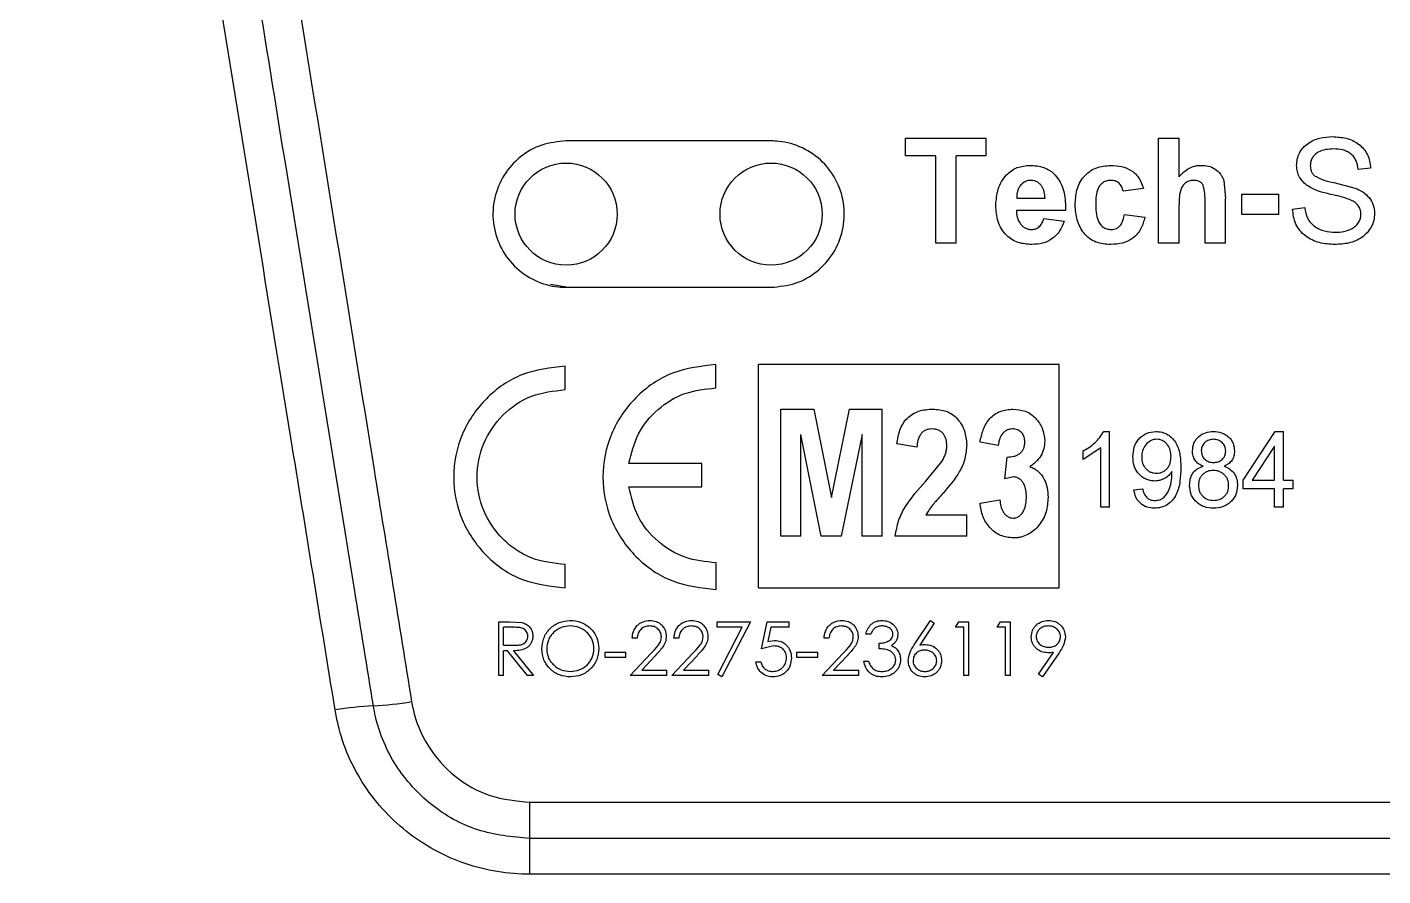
# Model space of a CAD drawing. Extents: x 75 to 2075, y 25 to 1460.
# Drawn here: x 615 to 672.9, y 653.3 to 689.6 of the extents above; entities that cross this region are included whole.
import ezdxf

# ---------------------------------------------------------------- set-up
doc = ezdxf.new("R2010")
doc.units = 0
doc.header["$LTSCALE"] = 5
doc.linetypes.add('SLD-KATı', pattern=[0])
doc.layers.get('0').update_dxf_attribs({"linetype": 'CONTINUOUS'})

msp = doc.modelspace()

# ---------------------------------------------------------------- linework, layer by layer
at = {"color": 7, "linetype": 'SLD-KATı'}
for p, q in [((646.752, 684.729), (638.002, 684.729)), ((652.494, 684.853), (655.938, 684.853)), ((652.494, 684.095), (652.494, 684.853)), ((655.938, 684.095), (655.938, 684.853)), ((663.293, 684.853), (664.168, 684.853)), ((663.293, 680.365), (663.293, 684.853)), ((664.168, 683.199), (664.168, 684.853)), ((653.778, 684.095), (652.494, 684.095)), ((653.778, 680.365), (653.778, 684.095)), ((655.938, 684.095), (654.654, 684.095)), ((654.654, 680.365), (654.654, 684.095)), ((672.34, 683.571), (671.815, 683.512)), ((666.075, 683.041), (666.153, 682.271)), ((662.651, 682.696), (661.775, 682.58)), ((666.853, 682.463), (668.429, 682.463)), ((666.853, 681.589), (666.853, 682.463)), ((668.429, 681.589), (668.429, 682.463)), ((670.781, 682.948), (671.682, 682.715)), ((657.237, 682.288), (658.448, 682.288)), ((659.327, 681.86), (659.323, 681.764)), ((664.168, 680.365), (664.168, 682.002)), ((665.277, 680.365), (665.277, 682.092)), ((666.153, 680.365), (666.153, 682.271)), ((669.013, 681.822), (669.538, 681.88)), ((659.323, 681.764), (657.222, 681.764)), ((658.389, 681.414), (659.265, 681.298)), ((661.833, 681.589), (662.709, 681.472)), ((668.429, 681.589), (666.853, 681.589)), ((654.654, 680.365), (653.778, 680.365)), ((664.168, 680.365), (663.293, 680.365)), ((666.153, 680.365), (665.277, 680.365)), ((638.002, 678.479), (637.328, 678.594)), ((638.002, 678.479), (646.752, 678.479)), ((637.955, 674.11), (637.955, 675.106)), ((644.392, 674.182), (644.392, 675.178)), ((659.055, 675.178), (646.208, 675.178)), ((646.208, 665.65), (646.208, 675.178)), ((659.055, 665.65), (659.055, 675.178)), ((647.164, 673.28), (648.572, 673.28)), ((647.164, 667.848), (647.164, 673.28)), ((648.572, 673.28), (649.326, 669.503)), ((649.326, 669.503), (650.094, 673.28)), ((650.094, 673.28), (651.488, 673.28)), ((651.488, 667.848), (651.488, 673.28)), ((648.885, 667.848), (648.015, 672.194)), ((648.015, 667.848), (648.015, 672.194)), ((650.637, 672.194), (649.75, 667.848)), ((650.637, 667.848), (650.637, 672.194)), ((660.955, 672.325), (661.198, 672.325)), ((661.198, 669.088), (661.198, 672.325)), ((666.91, 670.249), (668.276, 672.325)), ((668.276, 672.325), (668.62, 672.325)), ((668.62, 670.249), (668.62, 672.325)), ((652.976, 671.657), (652.126, 671.798)), ((656.449, 671.727), (655.67, 671.868)), ((660.823, 671.619), (660.072, 671.121)), ((660.072, 671.121), (660.072, 671.495)), ((660.823, 669.088), (660.823, 671.619)), ((668.244, 671.694), (667.294, 670.249)), ((668.244, 670.249), (668.244, 671.694)), ((643.792, 670.951), (640.678, 670.951)), ((643.792, 669.956), (643.792, 670.951)), ((653.342, 670.186), (654.054, 671.052)), ((656.733, 670.308), (656.826, 671.233)), ((657.096, 670.387), (656.733, 670.308)), ((663.865, 670.535), (663.865, 670.614)), ((666.91, 669.876), (666.91, 670.249)), ((667.294, 670.249), (668.244, 670.249)), ((668.62, 670.249), (669.037, 670.249)), ((669.037, 669.876), (669.037, 670.249)), ((640.676, 669.956), (643.792, 669.956)), ((662.241, 669.835), (662.616, 669.876)), ((668.244, 669.876), (666.91, 669.876)), ((668.244, 669.088), (668.244, 669.876)), ((669.037, 669.876), (668.62, 669.876)), ((668.62, 669.088), (668.62, 669.876)), ((655.67, 669.258), (656.52, 669.399)), ((661.198, 669.088), (660.823, 669.088)), ((668.62, 669.088), (668.244, 669.088)), ((653.363, 668.765), (655.102, 668.765)), ((655.102, 667.848), (655.102, 668.765)), ((648.015, 667.848), (647.164, 667.848)), ((649.75, 667.848), (648.885, 667.848)), ((651.488, 667.848), (650.637, 667.848)), ((655.102, 667.848), (652.055, 667.848)), ((637.955, 665.65), (637.955, 666.644)), ((644.404, 665.578), (644.402, 666.716)), ((646.208, 665.65), (659.055, 665.65)), ((635.124, 664.199), (635.587, 664.199)), ((635.124, 661.902), (635.124, 664.199)), ((635.331, 663.197), (635.331, 663.963)), ((635.765, 663.963), (635.331, 663.963)), ((635.587, 664.199), (636.111, 664.168)), ((644.443, 664.199), (645.868, 664.199)), ((644.443, 663.963), (644.443, 664.199)), ((645.516, 663.963), (644.443, 663.963)), ((644.472, 661.941), (645.516, 663.963)), ((645.868, 664.199), (644.651, 661.843)), ((646.343, 663.05), (646.58, 664.199)), ((646.58, 664.199), (647.53, 664.199)), ((646.743, 663.963), (646.618, 663.359)), ((647.53, 663.963), (646.743, 663.963)), ((647.53, 663.963), (647.53, 664.199)), ((652.864, 663.209), (653.555, 664.258)), ((653.715, 664.133), (653.104, 663.205)), ((653.555, 664.258), (653.715, 664.133)), ((654.624, 663.963), (654.76, 664.199)), ((654.98, 663.963), (654.624, 663.963)), ((654.76, 664.199), (655.188, 664.199)), ((654.98, 661.902), (654.98, 663.963)), ((655.188, 661.902), (655.188, 664.199)), ((656.405, 663.963), (656.541, 664.199)), ((656.761, 663.963), (656.405, 663.963)), ((656.541, 664.199), (656.969, 664.199)), ((656.761, 661.902), (656.761, 663.963)), ((656.969, 661.902), (656.969, 664.199)), ((641.03, 663.492), (640.822, 663.492)), ((642.811, 663.492), (642.603, 663.492)), ((646.618, 663.359), (646.891, 663.404)), ((649.222, 663.492), (649.014, 663.492)), ((651.003, 663.669), (650.795, 663.669)), ((635.331, 663.197), (635.755, 663.194)), ((635.331, 661.902), (635.331, 662.962)), ((635.5, 662.962), (635.331, 662.962)), ((636.351, 661.902), (635.5, 662.962)), ((635.757, 662.962), (636.608, 661.902)), ((639.665, 662.903), (640.555, 662.903)), ((639.665, 662.667), (639.665, 662.903)), ((640.555, 662.667), (640.555, 662.903)), ((640.733, 661.902), (641.631, 662.852)), ((641.808, 662.75), (641.229, 662.137)), ((642.514, 661.902), (643.412, 662.852)), ((643.589, 662.75), (643.01, 662.137)), ((646.853, 663.168), (646.343, 663.05)), ((647.857, 662.903), (648.747, 662.903)), ((647.857, 662.667), (647.857, 662.903)), ((648.747, 662.667), (648.747, 662.903)), ((648.925, 661.902), (649.823, 662.852)), ((650, 662.75), (649.421, 662.137)), ((651.359, 663.05), (651.359, 663.286)), ((658.168, 661.957), (658.812, 662.891)), ((659.047, 662.877), (658.334, 661.843)), ((640.555, 662.667), (639.665, 662.667)), ((641.229, 662.137), (642.306, 662.137)), ((642.306, 661.902), (642.306, 662.137)), ((643.01, 662.137), (644.087, 662.137)), ((644.087, 661.902), (644.087, 662.137)), ((646.105, 662.491), (646.313, 662.491)), ((648.747, 662.667), (647.857, 662.667)), ((649.421, 662.137), (650.498, 662.137)), ((650.498, 661.902), (650.498, 662.137)), ((650.706, 662.52), (650.914, 662.52)), ((635.331, 661.902), (635.124, 661.902)), ((636.608, 661.902), (636.351, 661.902)), ((642.306, 661.902), (640.733, 661.902)), ((644.087, 661.902), (642.514, 661.902)), ((644.651, 661.843), (644.472, 661.941)), ((650.498, 661.902), (648.925, 661.902)), ((655.188, 661.902), (654.98, 661.902)), ((656.969, 661.902), (656.761, 661.902)), ((658.334, 661.843), (658.168, 661.957)), ((636.447, 656.496), (698.307, 656.496)), ((636.447, 654.942), (636.447, 656.496)), ((636.447, 653.417), (636.447, 654.942)), ((698.307, 654.942), (636.447, 654.942)), ((698.307, 653.417), (636.447, 653.417))]:
    msp.add_line(p, q, dxfattribs=at)
for centre in [(638.002, 681.604), (646.752, 681.604)]:
    msp.add_circle(centre, 2.181, dxfattribs=at)
for centre, radius, start, end in [((630.514, 646.006), 14.623, 92.90762, 99.34499), ((628.968, 675.417), 14.829, 273.10918, 279.4587)]:
    msp.add_arc(centre, radius, start, end, dxfattribs=at)
for points, knots in [([(664.252, 647.854), (664.223, 646.315), (664.169, 643.433), (663.722, 639.414), (662.996, 635.504), (661.93, 631.811), (660.512, 628.469), (659.044, 625.905), (657.625, 623.968), (656.328, 622.53), (654.869, 621.172), (652.982, 619.768), (650.457, 618.438), (647.722, 617.551), (644.745, 617.056), (641.4, 616.982), (637.508, 617.496), (633.499, 618.616), (629.596, 620.209), (625.764, 622.222), (622.022, 624.628), (618.639, 627.187), (615.867, 629.553), (613.511, 631.748), (611.246, 634.022), (608.802, 636.673), (605.946, 640.037), (602.674, 644.28), (599.01, 649.594), (595.274, 655.706), (591.674, 662.375), (587.664, 670.781), (583.613, 680.768), (579.833, 692.105), (576.62, 703.803), (573.966, 715.844), (571.831, 728.411), (570.275, 740.825), (569.226, 753.122), (568.571, 765.352), (568.241, 777.595), (568.177, 791.211), (568.48, 806.204), (568.887, 817.768), (569.265, 823.925), (569.308, 824.633)], [0, 0, 0, 0, 0.015359, 0.028768, 0.040538, 0.055652, 0.068296, 0.078945, 0.087912, 0.095376, 0.101431, 0.111646, 0.124451, 0.137948, 0.149008, 0.163529, 0.180692, 0.198073, 0.213929, 0.230104, 0.247438, 0.263414, 0.276289, 0.286456, 0.297453, 0.309874, 0.323826, 0.342771, 0.364374, 0.388911, 0.414532, 0.440016, 0.481808, 0.522147, 0.560258, 0.605028, 0.648882, 0.693079, 0.737258, 0.781095, 0.825767, 0.871167, 0.931031, 0.99206, 1, 1, 1, 1]), ([(563.037, 823.851), (562.846, 820.26), (562.341, 810.756), (561.963, 795.383), (561.939, 778.806), (562.374, 763.543), (563.191, 749.701), (564.47, 736.397), (566.234, 723.709), (568.247, 712.749), (570.337, 703.437), (572.355, 695.657), (574.551, 688.237), (576.913, 681.173), (579.498, 674.273), (582.485, 667.146), (585.937, 659.855), (589.935, 652.43), (594.211, 645.476), (598.601, 639.244), (602.414, 634.484), (605.786, 630.685), (609.027, 627.352), (612.494, 624.165), (616.105, 621.228), (619.753, 618.617), (623.659, 616.23), (627.501, 614.302), (630.934, 612.931), (633.796, 612.035), (636.464, 611.398), (639.333, 610.933), (642.62, 610.721), (645.971, 610.902), (649.054, 611.458), (651.96, 612.338), (654.984, 613.681), (658.01, 615.618), (660.597, 617.903), (662.47, 620.024), (664.021, 622.132), (665.583, 624.687), (667.11, 627.92), (668.465, 631.788), (669.548, 636.238), (670.35, 641.69), (670.448, 645.683), (670.502, 647.854)], [0, 0, 0, 0, 0.037955, 0.100459, 0.16138, 0.21076, 0.258122, 0.303101, 0.345508, 0.385404, 0.412389, 0.438188, 0.462868, 0.486494, 0.509129, 0.532746, 0.559573, 0.585267, 0.612391, 0.636953, 0.658055, 0.671185, 0.686397, 0.703704, 0.717982, 0.733293, 0.74953, 0.765516, 0.778724, 0.789252, 0.798124, 0.808743, 0.821341, 0.834772, 0.84627, 0.856386, 0.868528, 0.882827, 0.895364, 0.905185, 0.912323, 0.922395, 0.935611, 0.947823, 0.962317, 0.979518, 1, 1, 1, 1]), ([(629.772, 660.609), (629.508, 662.242), (628.184, 670.406), (626.21, 682.585), (623.854, 697.113), (621.917, 709.06), (619.979, 721.019), (618.689, 728.972), (618.045, 732.949)], [0, 0, 0, 0, 0.068048, 0.340393, 0.504714, 0.669037, 0.834518, 1, 1, 1, 1]), ([(619.677, 733.289), (620.287, 729.519), (621.508, 721.974), (623.807, 707.761), (626.577, 690.635), (629.267, 674.009), (630.872, 664.085), (631.405, 660.789)], [0, 0, 0, 0, 0.156571, 0.313392, 0.587524, 0.862996, 1, 1, 1, 1]), ([(628.14, 660.434), (627.511, 664.306), (625.828, 674.659), (623.869, 686.715), (621.564, 700.903), (619.337, 714.61), (617.387, 726.612), (616.412, 732.613)], [0, 0, 0, 0, 0.1616473, 0.4322715, 0.4998901, 0.7499446, 1, 1, 1, 1]), ([(638.002, 684.729), (637.651, 684.695), (636.949, 684.626), (636.014, 684.088), (635.303, 683.296), (634.896, 682.306), (634.838, 681.239), (635.138, 680.211), (635.762, 679.34), (636.638, 678.728), (637.434, 678.498), (637.893, 678.483), (638.002, 678.479)], [0, 0, 0, 0, 0.10719, 0.214381, 0.321617, 0.428962, 0.536451, 0.644066, 0.75171, 0.859237, 0.966544, 1, 1, 1, 1]), ([(646.752, 678.479), (647.103, 678.514), (647.805, 678.582), (648.739, 679.119), (649.45, 679.91), (649.858, 680.9), (649.916, 681.968), (649.617, 682.997), (648.993, 683.868), (648.118, 684.48), (647.321, 684.711), (646.862, 684.726), (646.752, 684.729)], [0, 0, 0, 0, 0.107102, 0.214201, 0.321426, 0.428874, 0.536494, 0.644132, 0.751674, 0.859074, 0.966344, 1, 1, 1, 1]), ([(669.188, 683.682), (669.193, 683.774), (669.203, 683.957), (669.3, 684.22), (669.46, 684.446), (669.735, 684.692), (670.168, 684.883), (670.535, 684.902), (670.719, 684.912)], [0, 0, 0, 0, 0.125155, 0.250251, 0.375311, 0.500472, 0.749793, 1, 1, 1, 1]), ([(670.719, 684.912), (670.916, 684.9), (671.309, 684.877), (671.77, 684.667), (672.058, 684.397), (672.217, 684.146), (672.315, 683.865), (672.332, 683.669), (672.34, 683.571)], [0, 0, 0, 0, 0.250135, 0.49942, 0.624552, 0.74898, 0.874756, 1, 1, 1, 1]), ([(670.766, 684.387), (670.652, 684.383), (670.425, 684.374), (670.147, 684.282), (669.962, 684.146), (669.853, 684.014), (669.783, 683.857), (669.775, 683.743), (669.772, 683.686)], [0, 0, 0, 0, 0.250343, 0.499905, 0.629632, 0.750038, 0.874977, 1, 1, 1, 1]), ([(671.815, 683.512), (671.794, 683.64), (671.764, 683.832), (671.633, 684.055), (671.499, 684.191), (671.334, 684.287), (671.09, 684.371), (670.894, 684.381), (670.766, 684.387)], [0, 0, 0, 0, 0.249645, 0.377929, 0.49969, 0.618641, 0.749895, 1, 1, 1, 1]), ([(656.804, 683.276), (656.872, 683.34), (657.008, 683.468), (657.34, 683.646), (657.621, 683.671), (657.808, 683.687)], [0, 0, 0, 0, 0.250524, 0.501008, 1, 1, 1, 1]), ([(657.808, 683.687), (658.006, 683.673), (658.305, 683.651), (658.616, 683.492), (658.776, 683.375), (658.845, 683.305), (658.88, 683.27)], [0, 0, 0, 0, 0.499044, 0.749285, 0.874615, 1, 1, 1, 1]), ([(659.732, 681.988), (659.743, 682.204), (659.76, 682.528), (659.913, 682.934), (660.09, 683.207), (660.331, 683.425), (660.71, 683.641), (661.035, 683.669), (661.252, 683.687)], [0, 0, 0, 0, 0.250125, 0.375351, 0.500474, 0.625594, 0.750721, 1, 1, 1, 1]), ([(661.252, 683.687), (661.408, 683.679), (661.719, 683.664), (662.087, 683.514), (662.326, 683.313), (662.518, 683.065), (662.598, 682.843), (662.651, 682.696)], [0, 0, 0, 0, 0.250243, 0.499717, 0.621999, 0.750024, 1, 1, 1, 1]), ([(664.168, 683.199), (664.295, 683.334), (664.486, 683.536), (664.79, 683.65), (664.97, 683.683), (665.062, 683.686), (665.108, 683.687)], [0, 0, 0, 0, 0.498619, 0.749039, 0.8745, 1, 1, 1, 1]), ([(665.108, 683.687), (665.212, 683.682), (665.421, 683.67), (665.715, 683.546), (665.908, 683.364), (666.019, 683.187), (666.056, 683.09), (666.075, 683.041)], [0, 0, 0, 0, 0.250316, 0.499991, 0.749374, 0.874659, 1, 1, 1, 1]), ([(670.634, 682.449), (670.29, 682.53), (669.858, 682.632), (669.458, 682.97), (669.302, 683.18), (669.223, 683.381), (669.192, 683.552), (669.189, 683.638), (669.188, 683.682)], [0, 0, 0, 0, 0.499174, 0.627051, 0.749542, 0.874619, 0.93729, 1, 1, 1, 1]), ([(669.772, 683.686), (669.778, 683.604), (669.787, 683.48), (669.862, 683.33), (669.92, 683.271), (669.949, 683.242)], [0, 0, 0, 0, 0.499211, 0.749634, 1, 1, 1, 1]), ([(656.346, 681.979), (656.363, 682.214), (656.388, 682.568), (656.58, 683.004), (656.73, 683.186), (656.804, 683.276)], [0, 0, 0, 0, 0.499432, 0.74974, 1, 1, 1, 1]), ([(657.844, 683.046), (657.804, 683.044), (657.722, 683.039), (657.564, 682.989), (657.472, 682.904), (657.412, 682.848)], [0, 0, 0, 0, 0.246632, 0.50118, 1, 1, 1, 1]), ([(658.448, 682.288), (658.441, 682.378), (658.429, 682.558), (658.34, 682.772), (658.217, 682.906), (658.107, 682.985), (657.98, 683.038), (657.889, 683.043), (657.844, 683.046)], [0, 0, 0, 0, 0.250264, 0.499552, 0.624695, 0.749814, 0.874802, 1, 1, 1, 1]), ([(658.88, 683.27), (658.958, 683.171), (659.115, 682.972), (659.292, 682.492), (659.313, 682.113), (659.327, 681.86)], [0, 0, 0, 0, 0.249926, 0.500113, 1, 1, 1, 1]), ([(661.245, 683.046), (661.189, 683.042), (661.077, 683.034), (660.922, 682.961), (660.797, 682.847), (660.68, 682.655), (660.617, 682.378), (660.611, 682.156), (660.608, 682.044)], [0, 0, 0, 0, 0.124985, 0.249805, 0.374759, 0.499689, 0.749447, 1, 1, 1, 1]), ([(661.775, 682.58), (661.76, 682.643), (661.73, 682.77), (661.636, 682.908), (661.53, 682.984), (661.41, 683.036), (661.31, 683.042), (661.245, 683.046)], [0, 0, 0, 0, 0.250297, 0.499597, 0.621318, 0.749985, 1, 1, 1, 1]), ([(664.797, 683.046), (664.739, 683.042), (664.623, 683.035), (664.462, 682.962), (664.334, 682.842), (664.173, 682.531), (664.17, 682.237), (664.168, 682.002)], [0, 0, 0, 0, 0.125215, 0.250146, 0.376208, 0.50028, 1, 1, 1, 1]), ([(665.193, 682.843), (665.171, 682.876), (665.128, 682.941), (665.026, 683.005), (664.914, 683.041), (664.835, 683.044), (664.797, 683.046)], [0, 0, 0, 0, 0.250063, 0.499755, 0.752505, 1, 1, 1, 1]), ([(669.949, 683.242), (670.08, 683.173), (670.343, 683.034), (670.635, 682.977), (670.781, 682.948)], [0, 0, 0, 0, 0.49849, 1, 1, 1, 1]), ([(657.412, 682.848), (657.381, 682.809), (657.32, 682.729), (657.249, 682.539), (657.242, 682.389), (657.237, 682.288)], [0, 0, 0, 0, 0.2500618, 0.5003207, 1, 1, 1, 1]), ([(665.277, 682.092), (665.279, 682.222), (665.281, 682.476), (665.222, 682.723), (665.193, 682.843)], [0, 0, 0, 0, 0.512698, 1, 1, 1, 1]), ([(671.931, 681.6), (671.926, 681.671), (671.915, 681.812), (671.808, 681.997), (671.648, 682.137), (671.26, 682.313), (670.91, 682.389), (670.634, 682.449)], [0, 0, 0, 0, 0.1247628, 0.24925, 0.3672573, 0.4991447, 1, 1, 1, 1]), ([(671.682, 682.715), (671.793, 682.666), (672.017, 682.566), (672.295, 682.322), (672.486, 681.999), (672.505, 681.754), (672.515, 681.632)], [0, 0, 0, 0, 0.250506, 0.500587, 0.750065, 1, 1, 1, 1]), ([(656.798, 680.699), (656.722, 680.788), (656.571, 680.965), (656.385, 681.397), (656.362, 681.746), (656.346, 681.979)], [0, 0, 0, 0, 0.250177, 0.500419, 1, 1, 1, 1]), ([(661.25, 680.307), (661.034, 680.322), (660.712, 680.345), (660.331, 680.554), (660.03, 680.859), (659.779, 681.348), (659.748, 681.774), (659.732, 681.988)], [0, 0, 0, 0, 0.24968, 0.374624, 0.500035, 0.749784, 1, 1, 1, 1]), ([(660.608, 682.044), (660.613, 681.8), (660.619, 681.494), (660.791, 681.174), (660.919, 681.046), (661.081, 680.961), (661.201, 680.952), (661.261, 680.948)], [0, 0, 0, 0, 0.499521, 0.626843, 0.749916, 0.874854, 1, 1, 1, 1]), ([(670.817, 680.307), (670.596, 680.319), (670.154, 680.343), (669.639, 680.589), (669.321, 680.895), (669.078, 681.27), (669.039, 681.601), (669.013, 681.822)], [0, 0, 0, 0, 0.250471, 0.500014, 0.627325, 0.75062, 1, 1, 1, 1]), ([(669.538, 681.88), (669.564, 681.726), (669.602, 681.497), (669.774, 681.234), (670.008, 681.03), (670.371, 680.863), (670.681, 680.842), (670.836, 680.831)], [0, 0, 0, 0, 0.249889, 0.37136, 0.500103, 0.749827, 1, 1, 1, 1]), ([(657.222, 681.764), (657.228, 681.667), (657.241, 681.473), (657.342, 681.245), (657.472, 681.1), (657.59, 681.011), (657.706, 680.968), (657.802, 680.951), (657.851, 680.949), (657.875, 680.948)], [0, 0, 0, 0, 0.2501532, 0.4993729, 0.6226765, 0.7496818, 0.8746837, 0.9373272, 1, 1, 1, 1]), ([(657.875, 680.948), (657.938, 680.953), (658.033, 680.961), (658.145, 681.02), (658.242, 681.101), (658.332, 681.235), (658.37, 681.354), (658.389, 681.414)], [0, 0, 0, 0, 0.2494631, 0.3711435, 0.4997598, 0.7494618, 1, 1, 1, 1]), ([(659.265, 681.298), (659.208, 681.155), (659.095, 680.87), (658.769, 680.533), (658.344, 680.336), (658.037, 680.317), (657.884, 680.307)], [0, 0, 0, 0, 0.25034, 0.499876, 0.749677, 1, 1, 1, 1]), ([(662.709, 681.472), (662.663, 681.307), (662.593, 681.057), (662.403, 680.77), (662.221, 680.589), (662.004, 680.453), (661.681, 680.331), (661.421, 680.317), (661.25, 680.307)], [0, 0, 0, 0, 0.249806, 0.377167, 0.499996, 0.622189, 0.750153, 1, 1, 1, 1]), ([(661.261, 680.948), (661.341, 680.956), (661.461, 680.968), (661.597, 681.054), (661.706, 681.169), (661.784, 681.355), (661.817, 681.51), (661.833, 681.589)], [0, 0, 0, 0, 0.2490682, 0.3741575, 0.4993089, 0.7432467, 1, 1, 1, 1]), ([(672.515, 681.632), (672.509, 681.531), (672.495, 681.33), (672.379, 681.049), (672.204, 680.801), (671.899, 680.536), (671.421, 680.337), (671.018, 680.317), (670.817, 680.307)], [0, 0, 0, 0, 0.125127, 0.250164, 0.373827, 0.500455, 0.749767, 1, 1, 1, 1]), ([(670.836, 680.831), (670.961, 680.836), (671.211, 680.846), (671.513, 680.949), (671.717, 681.096), (671.84, 681.238), (671.919, 681.412), (671.927, 681.537), (671.931, 681.6)], [0, 0, 0, 0, 0.250374, 0.500008, 0.625123, 0.750104, 0.87501, 1, 1, 1, 1]), ([(657.884, 680.307), (657.686, 680.321), (657.388, 680.341), (657.021, 680.502), (656.872, 680.634), (656.798, 680.699)], [0, 0, 0, 0, 0.49956, 0.749818, 1, 1, 1, 1]), ([(637.955, 675.106), (637.333, 675.037), (636.088, 674.899), (634.509, 673.797), (633.451, 672.234), (633.081, 670.374), (633.452, 668.516), (634.509, 666.955), (636.089, 665.858), (637.333, 665.72), (637.955, 665.65)], [0, 0, 0, 0, 0.124927, 0.250066, 0.375053, 0.500029, 0.625005, 0.749999, 0.875105, 1, 1, 1, 1]), ([(644.392, 675.178), (643.76, 675.107), (642.497, 674.965), (640.895, 673.845), (639.823, 672.256), (639.449, 670.368), (639.829, 668.482), (640.903, 666.898), (642.51, 665.792), (643.773, 665.65), (644.404, 665.578)], [0, 0, 0, 0, 0.12494, 0.250076, 0.375072, 0.500058, 0.625048, 0.750042, 0.875017, 1, 1, 1, 1]), ([(637.955, 666.644), (637.463, 666.696), (636.724, 666.774), (635.857, 667.252), (635.099, 667.873), (634.398, 668.91), (634.107, 670.375), (634.4, 671.844), (635.235, 673.078), (636.483, 673.943), (637.465, 674.054), (637.955, 674.11)], [0, 0, 0, 0, 0.124858, 0.187685, 0.250674, 0.375465, 0.500425, 0.625341, 0.750269, 0.875276, 1, 1, 1, 1]), ([(640.678, 670.951), (640.785, 671.387), (640.999, 672.26), (641.879, 673.314), (643.045, 674.041), (643.943, 674.135), (644.392, 674.182)], [0, 0, 0, 0, 0.250002, 0.499999, 0.750004, 1, 1, 1, 1]), ([(652.126, 671.798), (652.155, 671.995), (652.201, 672.294), (652.37, 672.656), (652.553, 672.894), (652.787, 673.075), (653.15, 673.247), (653.45, 673.267), (653.651, 673.28)], [0, 0, 0, 0, 0.2500746, 0.3802581, 0.500298, 0.6253551, 0.7504217, 1, 1, 1, 1]), ([(653.651, 673.28), (653.849, 673.266), (654.146, 673.244), (654.501, 673.061), (654.788, 672.794), (655.046, 672.359), (655.084, 671.967), (655.102, 671.769)], [0, 0, 0, 0, 0.2498367, 0.3750952, 0.5003409, 0.7479115, 1, 1, 1, 1]), ([(655.67, 671.868), (655.707, 672.048), (655.782, 672.406), (656.01, 672.819), (656.288, 673.061), (656.614, 673.24), (656.893, 673.264), (657.078, 673.28)], [0, 0, 0, 0, 0.250572, 0.50013, 0.624785, 0.750553, 1, 1, 1, 1]), ([(657.078, 673.28), (657.257, 673.265), (657.526, 673.242), (657.845, 673.073), (658.11, 672.836), (658.371, 672.459), (658.413, 672.104), (658.434, 671.927)], [0, 0, 0, 0, 0.2497439, 0.3756102, 0.5004064, 0.7504083, 1, 1, 1, 1]), ([(653.632, 672.433), (653.535, 672.425), (653.391, 672.413), (653.226, 672.31), (653.096, 672.168), (653.005, 671.941), (652.986, 671.751), (652.976, 671.657)], [0, 0, 0, 0, 0.2492973, 0.3735443, 0.4995902, 0.7492813, 1, 1, 1, 1]), ([(654.252, 671.715), (654.248, 671.805), (654.241, 671.941), (654.181, 672.111), (654.111, 672.227), (654.015, 672.32), (653.897, 672.387), (653.767, 672.427), (653.677, 672.431), (653.632, 672.433)], [0, 0, 0, 0, 0.249952, 0.380105, 0.499963, 0.623478, 0.749876, 0.874838, 1, 1, 1, 1]), ([(657.054, 672.433), (657.011, 672.431), (656.925, 672.425), (656.804, 672.377), (656.696, 672.305), (656.579, 672.179), (656.483, 671.982), (656.46, 671.812), (656.449, 671.727)], [0, 0, 0, 0, 0.125151, 0.250118, 0.374616, 0.500326, 0.749752, 1, 1, 1, 1]), ([(657.583, 671.879), (657.578, 671.951), (657.571, 672.06), (657.513, 672.193), (657.447, 672.279), (657.364, 672.349), (657.268, 672.4), (657.162, 672.429), (657.09, 672.432), (657.054, 672.433)], [0, 0, 0, 0, 0.249468, 0.37457, 0.499582, 0.624039, 0.749743, 0.874769, 1, 1, 1, 1]), ([(660.072, 671.495), (660.252, 671.599), (660.611, 671.807), (660.84, 672.152), (660.955, 672.325)], [0, 0, 0, 0, 0.5001, 1, 1, 1, 1]), ([(662.199, 671.25), (662.208, 671.386), (662.221, 671.591), (662.328, 671.844), (662.449, 672.011), (662.6, 672.148), (662.836, 672.289), (663.041, 672.311), (663.178, 672.325)], [0, 0, 0, 0, 0.249968, 0.376485, 0.50044, 0.627562, 0.750931, 1, 1, 1, 1]), ([(663.216, 671.993), (663.17, 671.99), (663.077, 671.984), (662.903, 671.911), (662.723, 671.757), (662.591, 671.505), (662.58, 671.319), (662.574, 671.226)], [0, 0, 0, 0, 0.123926, 0.251644, 0.500172, 0.749726, 1, 1, 1, 1]), ([(663.178, 672.325), (663.267, 672.318), (663.444, 672.304), (663.69, 672.194), (663.9, 672.028), (664.106, 671.738), (664.229, 671.304), (664.238, 670.952), (664.242, 670.776)], [0, 0, 0, 0, 0.125, 0.250039, 0.375046, 0.500146, 0.749445, 1, 1, 1, 1]), ([(663.825, 671.259), (663.82, 671.347), (663.81, 671.524), (663.708, 671.73), (663.584, 671.858), (663.474, 671.933), (663.35, 671.984), (663.261, 671.99), (663.216, 671.993)], [0, 0, 0, 0, 0.2500826, 0.4992454, 0.6270314, 0.750357, 0.8746157, 1, 1, 1, 1]), ([(664.742, 671.499), (664.753, 671.613), (664.768, 671.783), (664.884, 671.981), (665.039, 672.147), (665.292, 672.299), (665.52, 672.316), (665.635, 672.325)], [0, 0, 0, 0, 0.249519, 0.372645, 0.500312, 0.74991, 1, 1, 1, 1]), ([(665.636, 671.993), (665.57, 671.987), (665.437, 671.975), (665.293, 671.883), (665.204, 671.786), (665.134, 671.673), (665.124, 671.574), (665.117, 671.508)], [0, 0, 0, 0, 0.249953, 0.499807, 0.626982, 0.75056, 1, 1, 1, 1]), ([(665.635, 672.325), (665.75, 672.316), (665.924, 672.303), (666.134, 672.204), (666.275, 672.102), (666.391, 671.974), (666.508, 671.774), (666.524, 671.601), (666.535, 671.486)], [0, 0, 0, 0, 0.249846, 0.375108, 0.500354, 0.626921, 0.750773, 1, 1, 1, 1]), ([(666.16, 671.486), (666.153, 671.554), (666.144, 671.655), (666.077, 671.775), (665.988, 671.875), (665.841, 671.973), (665.705, 671.986), (665.636, 671.993)], [0, 0, 0, 0, 0.249752, 0.371586, 0.500399, 0.747992, 1, 1, 1, 1]), ([(654.054, 671.052), (654.108, 671.156), (654.189, 671.312), (654.244, 671.54), (654.249, 671.657), (654.252, 671.715)], [0, 0, 0, 0, 0.499622, 0.749672, 1, 1, 1, 1]), ([(655.102, 671.769), (655.088, 671.569), (655.058, 671.17), (654.74, 670.424), (654.342, 669.972), (654.077, 669.67)], [0, 0, 0, 0, 0.249922, 0.499995, 1, 1, 1, 1]), ([(656.826, 671.233), (656.925, 671.237), (657.073, 671.243), (657.262, 671.31), (657.342, 671.368), (657.382, 671.397)], [0, 0, 0, 0, 0.499638, 0.749742, 1, 1, 1, 1]), ([(657.382, 671.397), (657.415, 671.429), (657.48, 671.491), (657.541, 671.614), (657.579, 671.744), (657.582, 671.834), (657.583, 671.879)], [0, 0, 0, 0, 0.250093, 0.499771, 0.749729, 1, 1, 1, 1]), ([(658.434, 671.927), (658.427, 671.815), (658.412, 671.592), (658.278, 671.279), (658.101, 671.061), (657.934, 670.912), (657.842, 670.849), (657.796, 670.818)], [0, 0, 0, 0, 0.249944, 0.499615, 0.749513, 0.874727, 1, 1, 1, 1]), ([(665.192, 670.841), (665.127, 670.871), (664.997, 670.931), (664.844, 671.087), (664.771, 671.252), (664.745, 671.392), (664.743, 671.463), (664.742, 671.499)], [0, 0, 0, 0, 0.250199, 0.499776, 0.749263, 0.87457, 1, 1, 1, 1]), ([(665.117, 671.508), (665.123, 671.439), (665.131, 671.336), (665.195, 671.214), (665.286, 671.111), (665.435, 671.014), (665.572, 671.002), (665.641, 670.996)], [0, 0, 0, 0, 0.249893, 0.374094, 0.500633, 0.750158, 1, 1, 1, 1]), ([(665.641, 670.996), (665.708, 671.002), (665.841, 671.014), (665.987, 671.106), (666.077, 671.203), (666.144, 671.32), (666.154, 671.419), (666.16, 671.486)], [0, 0, 0, 0, 0.249885, 0.499573, 0.626384, 0.750337, 1, 1, 1, 1]), ([(666.535, 671.486), (666.531, 671.416), (666.522, 671.276), (666.433, 671.081), (666.306, 670.957), (666.187, 670.883), (666.123, 670.855), (666.091, 670.841)], [0, 0, 0, 0, 0.250165, 0.499676, 0.749366, 0.874622, 1, 1, 1, 1]), ([(657.796, 670.818), (657.86, 670.794), (657.989, 670.747), (658.211, 670.585), (658.42, 670.31), (658.556, 669.92), (658.569, 669.649), (658.576, 669.513)], [0, 0, 0, 0, 0.12512, 0.250242, 0.49977, 0.749661, 1, 1, 1, 1]), ([(663.132, 670.208), (663.066, 670.212), (662.935, 670.219), (662.747, 670.282), (662.58, 670.386), (662.436, 670.519), (662.322, 670.68), (662.22, 670.922), (662.207, 671.119), (662.199, 671.25)], [0, 0, 0, 0, 0.125083, 0.250069, 0.375, 0.500221, 0.623862, 0.750306, 1, 1, 1, 1]), ([(662.574, 671.226), (662.58, 671.139), (662.589, 671.008), (662.661, 670.847), (662.74, 670.742), (662.839, 670.654), (662.952, 670.588), (663.077, 670.547), (663.165, 670.542), (663.209, 670.54)], [0, 0, 0, 0, 0.249533, 0.374674, 0.4997179, 0.6258689, 0.7503712, 0.8742772, 1, 1, 1, 1]), ([(663.209, 670.54), (663.253, 670.542), (663.342, 670.547), (663.47, 670.591), (663.582, 670.663), (663.678, 670.756), (663.75, 670.869), (663.813, 671.035), (663.82, 671.17), (663.825, 671.259)], [0, 0, 0, 0, 0.1250874, 0.2500847, 0.3751226, 0.5001446, 0.6219683, 0.7502324, 1, 1, 1, 1]), ([(664.617, 670.026), (664.622, 670.117), (664.632, 670.297), (664.743, 670.548), (664.936, 670.747), (665.106, 670.81), (665.192, 670.841)], [0, 0, 0, 0, 0.250562, 0.500431, 0.750098, 1, 1, 1, 1]), ([(666.091, 670.841), (666.174, 670.806), (666.341, 670.735), (666.533, 670.536), (666.644, 670.285), (666.655, 670.105), (666.66, 670.015)], [0, 0, 0, 0, 0.250142, 0.499883, 0.749624, 1, 1, 1, 1]), ([(657.654, 669.535), (657.651, 669.629), (657.643, 669.817), (657.568, 670.046), (657.464, 670.204), (657.362, 670.302), (657.238, 670.374), (657.143, 670.382), (657.096, 670.387)], [0, 0, 0, 0, 0.250289, 0.500039, 0.630547, 0.750222, 0.875074, 1, 1, 1, 1]), ([(664.242, 670.776), (664.237, 670.583), (664.228, 670.197), (664.104, 669.717), (663.899, 669.384), (663.68, 669.19), (663.414, 669.068), (663.22, 669.054), (663.123, 669.046)], [0, 0, 0, 0, 0.250536, 0.500181, 0.631125, 0.750104, 0.875035, 1, 1, 1, 1]), ([(663.865, 670.614), (663.822, 670.555), (663.735, 670.438), (663.552, 670.314), (663.384, 670.243), (663.241, 670.213), (663.168, 670.21), (663.132, 670.208)], [0, 0, 0, 0, 0.249771, 0.499707, 0.749642, 0.874783, 1, 1, 1, 1]), ([(663.138, 669.378), (663.201, 669.384), (663.329, 669.394), (663.501, 669.484), (663.632, 669.625), (663.754, 669.849), (663.85, 670.155), (663.86, 670.409), (663.865, 670.535)], [0, 0, 0, 0, 0.124867, 0.249726, 0.372889, 0.499658, 0.749669, 1, 1, 1, 1]), ([(665.631, 670.664), (665.546, 670.657), (665.42, 670.645), (665.27, 670.565), (665.171, 670.485), (665.089, 670.388), (665.01, 670.238), (664.999, 670.112), (664.992, 670.028)], [0, 0, 0, 0, 0.2494101, 0.3721616, 0.4998921, 0.6264699, 0.7504203, 1, 1, 1, 1]), ([(666.285, 670.015), (666.278, 670.101), (666.267, 670.231), (666.186, 670.384), (666.102, 670.483), (666.001, 670.563), (665.847, 670.645), (665.717, 670.657), (665.631, 670.664)], [0, 0, 0, 0, 0.2495283, 0.3750552, 0.4999496, 0.6252919, 0.7504938, 1, 1, 1, 1]), ([(644.402, 666.716), (643.951, 666.762), (643.049, 666.854), (641.877, 667.583), (640.994, 668.64), (640.782, 669.517), (640.676, 669.956)], [0, 0, 0, 0, 0.249999, 0.499997, 0.749999, 1, 1, 1, 1]), ([(652.055, 667.848), (652.09, 668.073), (652.162, 668.521), (652.583, 669.338), (653.038, 669.847), (653.342, 670.186)], [0, 0, 0, 0, 0.249846, 0.499698, 1, 1, 1, 1]), ([(654.077, 669.67), (654.012, 669.599), (653.902, 669.476), (653.781, 669.338), (653.719, 669.268), (653.701, 669.247), (653.569, 669.095), (653.465, 668.928), (653.363, 668.765)], [0, 0, 0, 0, 0.2503746, 0.4274453, 0.4770277, 0.4921136, 0.5007279, 1, 1, 1, 1]), ([(663.123, 669.046), (663.013, 669.055), (662.794, 669.071), (662.55, 669.214), (662.402, 669.375), (662.292, 669.565), (662.261, 669.727), (662.241, 669.835)], [0, 0, 0, 0, 0.249977, 0.499412, 0.623614, 0.749957, 1, 1, 1, 1]), ([(662.616, 669.876), (662.63, 669.811), (662.66, 669.682), (662.747, 669.536), (662.85, 669.451), (662.97, 669.391), (663.071, 669.383), (663.138, 669.378)], [0, 0, 0, 0, 0.2503984, 0.4999459, 0.6239737, 0.7503296, 1, 1, 1, 1]), ([(665.641, 669.046), (665.508, 669.057), (665.308, 669.073), (665.067, 669.189), (664.907, 669.311), (664.774, 669.46), (664.645, 669.695), (664.628, 669.894), (664.617, 670.026)], [0, 0, 0, 0, 0.249688, 0.373705, 0.500208, 0.627096, 0.750613, 1, 1, 1, 1]), ([(664.992, 670.028), (664.999, 669.942), (665.009, 669.813), (665.09, 669.66), (665.2, 669.53), (665.383, 669.404), (665.555, 669.387), (665.641, 669.378)], [0, 0, 0, 0, 0.249861, 0.374401, 0.500617, 0.750265, 1, 1, 1, 1]), ([(666.66, 670.015), (666.648, 669.884), (666.631, 669.687), (666.501, 669.456), (666.326, 669.261), (666.037, 669.079), (665.773, 669.057), (665.641, 669.046)], [0, 0, 0, 0, 0.249665, 0.372747, 0.500405, 0.750001, 1, 1, 1, 1]), ([(665.641, 669.378), (665.726, 669.386), (665.854, 669.397), (666.007, 669.475), (666.106, 669.554), (666.19, 669.651), (666.268, 669.803), (666.278, 669.93), (666.285, 670.015)], [0, 0, 0, 0, 0.249526, 0.374385, 0.500068, 0.625323, 0.750514, 1, 1, 1, 1]), ([(657.106, 667.778), (656.914, 667.797), (656.628, 667.825), (656.297, 668.023), (656.014, 668.276), (655.757, 668.694), (655.699, 669.07), (655.67, 669.258)], [0, 0, 0, 0, 0.249394, 0.372584, 0.50006, 0.749645, 1, 1, 1, 1]), ([(656.52, 669.399), (656.53, 669.311), (656.55, 669.136), (656.632, 668.927), (656.737, 668.784), (656.837, 668.697), (656.956, 668.634), (657.045, 668.627), (657.089, 668.624)], [0, 0, 0, 0, 0.250408, 0.500075, 0.627643, 0.750251, 0.875035, 1, 1, 1, 1]), ([(657.089, 668.624), (657.139, 668.628), (657.239, 668.638), (657.366, 668.718), (657.469, 668.826), (657.572, 668.996), (657.644, 669.238), (657.651, 669.436), (657.654, 669.535)], [0, 0, 0, 0, 0.124851, 0.249586, 0.369193, 0.499841, 0.749619, 1, 1, 1, 1]), ([(658.576, 669.513), (658.561, 669.302), (658.532, 668.88), (658.275, 668.403), (657.983, 668.098), (657.722, 667.915), (657.473, 667.82), (657.265, 667.783), (657.159, 667.779), (657.106, 667.778)], [0, 0, 0, 0, 0.249905, 0.499247, 0.624712, 0.749617, 0.874659, 0.937316, 1, 1, 1, 1]), ([(636.37, 663.585), (636.368, 663.619), (636.362, 663.686), (636.318, 663.778), (636.252, 663.855), (636.138, 663.931), (635.967, 663.96), (635.833, 663.962), (635.765, 663.963)], [0, 0, 0, 0, 0.125016, 0.249938, 0.373318, 0.499987, 0.749357, 1, 1, 1, 1]), ([(636.111, 664.168), (636.176, 664.147), (636.307, 664.106), (636.461, 663.968), (636.563, 663.787), (636.573, 663.652), (636.578, 663.585)], [0, 0, 0, 0, 0.2501323, 0.5001422, 0.749869, 1, 1, 1, 1]), ([(636.964, 663.04), (636.981, 663.198), (637.015, 663.514), (637.243, 663.855), (637.486, 664.058), (637.767, 664.214), (638.006, 664.241), (638.166, 664.258)], [0, 0, 0, 0, 0.249791, 0.499525, 0.624925, 0.75042, 1, 1, 1, 1]), ([(638.176, 664.022), (638.046, 664.008), (637.785, 663.978), (637.503, 663.792), (637.334, 663.594), (637.204, 663.366), (637.185, 663.171), (637.172, 663.041)], [0, 0, 0, 0, 0.249676, 0.499483, 0.624997, 0.7513, 1, 1, 1, 1]), ([(638.166, 664.258), (638.328, 664.244), (638.569, 664.223), (638.856, 664.071), (639.045, 663.919), (639.202, 663.734), (639.359, 663.452), (639.382, 663.212), (639.398, 663.051)], [0, 0, 0, 0, 0.249513, 0.372781, 0.500066, 0.626429, 0.750627, 1, 1, 1, 1]), ([(639.19, 663.051), (639.176, 663.181), (639.156, 663.377), (639.024, 663.604), (638.852, 663.798), (638.567, 663.979), (638.306, 664.008), (638.176, 664.022)], [0, 0, 0, 0, 0.249255, 0.374805, 0.500329, 0.750242, 1, 1, 1, 1]), ([(640.822, 663.492), (640.833, 663.592), (640.854, 663.791), (640.998, 664.006), (641.15, 664.135), (641.326, 664.235), (641.477, 664.249), (641.577, 664.258)], [0, 0, 0, 0, 0.2500578, 0.4995826, 0.6269872, 0.7503893, 1, 1, 1, 1]), ([(641.567, 664.022), (641.496, 664.016), (641.39, 664.007), (641.265, 663.941), (641.183, 663.874), (641.118, 663.791), (641.055, 663.665), (641.04, 663.561), (641.03, 663.492)], [0, 0, 0, 0, 0.249307, 0.374119, 0.49965, 0.62525, 0.750008, 1, 1, 1, 1]), ([(642.069, 663.556), (642.067, 663.588), (642.063, 663.651), (642.032, 663.741), (641.983, 663.823), (641.897, 663.916), (641.758, 664.006), (641.631, 664.017), (641.567, 664.022)], [0, 0, 0, 0, 0.125216, 0.250415, 0.372593, 0.501015, 0.750355, 1, 1, 1, 1]), ([(641.577, 664.258), (641.669, 664.251), (641.807, 664.239), (641.971, 664.155), (642.111, 664.039), (642.248, 663.847), (642.267, 663.666), (642.277, 663.575)], [0, 0, 0, 0, 0.2498767, 0.3755757, 0.5006358, 0.7503266, 1, 1, 1, 1]), ([(642.603, 663.492), (642.614, 663.592), (642.635, 663.791), (642.779, 664.006), (642.931, 664.135), (643.107, 664.235), (643.257, 664.249), (643.358, 664.258)], [0, 0, 0, 0, 0.250058, 0.499583, 0.626988, 0.750397, 1, 1, 1, 1]), ([(643.347, 664.022), (643.277, 664.016), (643.171, 664.007), (643.045, 663.941), (642.964, 663.874), (642.898, 663.791), (642.836, 663.665), (642.821, 663.561), (642.811, 663.492)], [0, 0, 0, 0, 0.249309, 0.374121, 0.499645, 0.625245, 0.750009, 1, 1, 1, 1]), ([(643.85, 663.556), (643.848, 663.588), (643.844, 663.651), (643.813, 663.741), (643.764, 663.823), (643.678, 663.916), (643.539, 664.006), (643.411, 664.017), (643.347, 664.022)], [0, 0, 0, 0, 0.125214, 0.250417, 0.372594, 0.501017, 0.750356, 1, 1, 1, 1]), ([(643.358, 664.258), (643.45, 664.251), (643.588, 664.239), (643.752, 664.155), (643.891, 664.039), (644.029, 663.847), (644.048, 663.666), (644.057, 663.575)], [0, 0, 0, 0, 0.249876, 0.375574, 0.50064, 0.75033, 1, 1, 1, 1]), ([(649.014, 663.492), (649.025, 663.592), (649.046, 663.791), (649.19, 664.006), (649.342, 664.135), (649.518, 664.235), (649.668, 664.249), (649.769, 664.258)], [0, 0, 0, 0, 0.250058, 0.499583, 0.626988, 0.750397, 1, 1, 1, 1]), ([(649.759, 664.022), (649.688, 664.016), (649.582, 664.007), (649.457, 663.941), (649.375, 663.874), (649.31, 663.791), (649.247, 663.665), (649.232, 663.561), (649.222, 663.492)], [0, 0, 0, 0, 0.249309, 0.374121, 0.499645, 0.625245, 0.750009, 1, 1, 1, 1]), ([(650.261, 663.556), (650.259, 663.588), (650.255, 663.651), (650.224, 663.741), (650.175, 663.823), (650.089, 663.916), (649.95, 664.006), (649.822, 664.017), (649.759, 664.022)], [0, 0, 0, 0, 0.125214, 0.250417, 0.372594, 0.501017, 0.750356, 1, 1, 1, 1]), ([(649.769, 664.258), (649.861, 664.251), (649.999, 664.239), (650.163, 664.155), (650.303, 664.039), (650.44, 663.847), (650.459, 663.666), (650.469, 663.575)], [0, 0, 0, 0, 0.2498753, 0.375581, 0.5006405, 0.7503298, 1, 1, 1, 1]), ([(650.795, 663.669), (650.818, 663.748), (650.865, 663.905), (651.02, 664.102), (651.236, 664.236), (651.401, 664.251), (651.484, 664.258)], [0, 0, 0, 0, 0.2505188, 0.5003179, 0.7500604, 1, 1, 1, 1]), ([(651.487, 664.022), (651.433, 664.018), (651.326, 664.011), (651.179, 663.936), (651.072, 663.813), (651.026, 663.717), (651.003, 663.669)], [0, 0, 0, 0, 0.2501, 0.49957, 0.749351, 1, 1, 1, 1]), ([(651.484, 664.258), (651.568, 664.25), (651.735, 664.234), (651.922, 664.128), (652.039, 664.01), (652.106, 663.903), (652.152, 663.786), (652.158, 663.702), (652.16, 663.661)], [0, 0, 0, 0, 0.248976, 0.499174, 0.624167, 0.748987, 0.875332, 1, 1, 1, 1]), ([(651.953, 663.662), (651.951, 663.689), (651.947, 663.743), (651.913, 663.818), (651.862, 663.882), (651.778, 663.953), (651.651, 664.012), (651.542, 664.019), (651.487, 664.022)], [0, 0, 0, 0, 0.124195, 0.248576, 0.373109, 0.500354, 0.74988, 1, 1, 1, 1]), ([(657.859, 663.554), (657.869, 663.649), (657.883, 663.791), (657.978, 663.957), (658.104, 664.097), (658.311, 664.228), (658.501, 664.248), (658.596, 664.258)], [0, 0, 0, 0, 0.249566, 0.374655, 0.500357, 0.750172, 1, 1, 1, 1]), ([(658.585, 664.022), (658.521, 664.017), (658.392, 664.006), (658.249, 663.922), (658.159, 663.832), (658.106, 663.751), (658.072, 663.661), (658.069, 663.597), (658.067, 663.566)], [0, 0, 0, 0, 0.249733, 0.499139, 0.628489, 0.749616, 0.874755, 1, 1, 1, 1]), ([(659.106, 663.566), (659.104, 663.598), (659.1, 663.662), (659.066, 663.751), (659.014, 663.832), (658.923, 663.923), (658.779, 664.006), (658.65, 664.017), (658.585, 664.022)], [0, 0, 0, 0, 0.125231, 0.250399, 0.371583, 0.50086, 0.750257, 1, 1, 1, 1]), ([(658.596, 664.258), (658.69, 664.249), (658.831, 664.235), (658.999, 664.147), (659.144, 664.03), (659.281, 663.831), (659.303, 663.645), (659.313, 663.552)], [0, 0, 0, 0, 0.249783, 0.376181, 0.500699, 0.749077, 1, 1, 1, 1]), ([(635.755, 663.194), (635.824, 663.195), (635.962, 663.198), (636.134, 663.232), (636.251, 663.307), (636.319, 663.387), (636.354, 663.466), (636.368, 663.533), (636.369, 663.568), (636.37, 663.585)], [0, 0, 0, 0, 0.250533, 0.49994, 0.624843, 0.749817, 0.874736, 0.937313, 1, 1, 1, 1]), ([(636.578, 663.585), (636.575, 663.536), (636.57, 663.439), (636.52, 663.3), (636.438, 663.178), (636.288, 663.051), (636.05, 662.971), (635.855, 662.965), (635.757, 662.962)], [0, 0, 0, 0, 0.125235, 0.250303, 0.374901, 0.500427, 0.749494, 1, 1, 1, 1]), ([(641.631, 662.852), (641.729, 662.954), (641.876, 663.107), (642.044, 663.343), (642.061, 663.485), (642.069, 663.556)], [0, 0, 0, 0, 0.501143, 0.750946, 1, 1, 1, 1]), ([(642.277, 663.575), (642.269, 663.493), (642.255, 663.331), (642.086, 663.046), (641.919, 662.869), (641.808, 662.75)], [0, 0, 0, 0, 0.2494854, 0.4992238, 1, 1, 1, 1]), ([(643.412, 662.852), (643.51, 662.954), (643.656, 663.107), (643.825, 663.343), (643.841, 663.485), (643.85, 663.556)], [0, 0, 0, 0, 0.501139, 0.750945, 1, 1, 1, 1]), ([(644.057, 663.575), (644.05, 663.493), (644.036, 663.331), (643.866, 663.046), (643.7, 662.869), (643.589, 662.75)], [0, 0, 0, 0, 0.249487, 0.499222, 1, 1, 1, 1]), ([(646.891, 663.404), (646.989, 663.395), (647.137, 663.382), (647.311, 663.286), (647.423, 663.191), (647.513, 663.074), (647.6, 662.897), (647.612, 662.75), (647.619, 662.652)], [0, 0, 0, 0, 0.24937, 0.373647, 0.499811, 0.624503, 0.750306, 1, 1, 1, 1]), ([(649.823, 662.852), (649.921, 662.954), (650.067, 663.107), (650.236, 663.343), (650.252, 663.485), (650.261, 663.556)], [0, 0, 0, 0, 0.501139, 0.750945, 1, 1, 1, 1]), ([(650.469, 663.575), (650.461, 663.493), (650.447, 663.331), (650.278, 663.046), (650.111, 662.869), (650, 662.75)], [0, 0, 0, 0, 0.249487, 0.499222, 1, 1, 1, 1]), ([(651.359, 663.286), (651.424, 663.289), (651.554, 663.295), (651.712, 663.348), (651.825, 663.412), (651.895, 663.481), (651.934, 663.551), (651.95, 663.613), (651.952, 663.646), (651.953, 663.662)], [0, 0, 0, 0, 0.250143, 0.500079, 0.632642, 0.750037, 0.874811, 0.937376, 1, 1, 1, 1]), ([(652.16, 663.661), (652.157, 663.613), (652.152, 663.518), (652.095, 663.385), (652.021, 663.291), (651.949, 663.228), (651.91, 663.202), (651.89, 663.188)], [0, 0, 0, 0, 0.249918, 0.499704, 0.749575, 0.87475, 1, 1, 1, 1]), ([(658.568, 662.873), (658.476, 662.882), (658.292, 662.899), (658.095, 663.031), (657.974, 663.167), (657.881, 663.326), (657.868, 663.463), (657.859, 663.554)], [0, 0, 0, 0, 0.249879, 0.499537, 0.62813, 0.750349, 1, 1, 1, 1]), ([(658.067, 663.566), (658.069, 663.533), (658.073, 663.468), (658.109, 663.377), (658.166, 663.296), (658.261, 663.207), (658.409, 663.124), (658.541, 663.114), (658.607, 663.109)], [0, 0, 0, 0, 0.1251, 0.250164, 0.370315, 0.500651, 0.750169, 1, 1, 1, 1]), ([(658.607, 663.109), (658.67, 663.113), (658.766, 663.12), (658.882, 663.173), (658.959, 663.229), (659.023, 663.299), (659.089, 663.408), (659.099, 663.503), (659.106, 663.566)], [0, 0, 0, 0, 0.2499012, 0.374882, 0.5003868, 0.627495, 0.7509389, 1, 1, 1, 1]), ([(659.313, 663.552), (659.295, 663.43), (659.257, 663.185), (659.117, 662.98), (659.047, 662.877)], [0, 0, 0, 0, 0.498579, 1, 1, 1, 1]), ([(638.184, 661.843), (638.024, 661.858), (637.704, 661.888), (637.303, 662.17), (637.013, 662.563), (636.98, 662.881), (636.964, 663.04)], [0, 0, 0, 0, 0.250128, 0.500081, 0.750034, 1, 1, 1, 1]), ([(637.172, 663.041), (637.185, 662.912), (637.204, 662.719), (637.337, 662.495), (637.507, 662.303), (637.786, 662.114), (638.046, 662.09), (638.176, 662.078)], [0, 0, 0, 0, 0.249574, 0.372285, 0.500382, 0.750151, 1, 1, 1, 1]), ([(638.176, 662.078), (638.307, 662.092), (638.569, 662.118), (638.856, 662.298), (639.026, 662.496), (639.157, 662.725), (639.177, 662.921), (639.19, 663.051)], [0, 0, 0, 0, 0.249827, 0.499582, 0.625011, 0.750426, 1, 1, 1, 1]), ([(639.398, 663.051), (639.382, 662.892), (639.35, 662.573), (639.064, 662.177), (638.666, 661.89), (638.345, 661.859), (638.184, 661.843)], [0, 0, 0, 0, 0.250098, 0.500057, 0.749966, 1, 1, 1, 1]), ([(647.411, 662.661), (647.405, 662.732), (647.395, 662.838), (647.324, 662.961), (647.252, 663.039), (647.164, 663.1), (647.032, 663.156), (646.924, 663.163), (646.853, 663.168)], [0, 0, 0, 0, 0.249302, 0.372071, 0.499646, 0.620937, 0.750058, 1, 1, 1, 1]), ([(652.071, 662.564), (652.068, 662.604), (652.061, 662.684), (652.007, 662.793), (651.93, 662.886), (651.798, 662.981), (651.599, 663.034), (651.439, 663.045), (651.359, 663.05)], [0, 0, 0, 0, 0.124981, 0.249959, 0.374672, 0.500048, 0.749424, 1, 1, 1, 1]), ([(651.89, 663.188), (651.938, 663.163), (652.009, 663.126), (652.09, 663.054), (652.124, 663.013), (652.141, 662.992)], [0, 0, 0, 0, 0.499518, 0.74977, 1, 1, 1, 1]), ([(652.141, 662.992), (652.181, 662.93), (652.261, 662.805), (652.273, 662.658), (652.279, 662.584)], [0, 0, 0, 0, 0.499936, 1, 1, 1, 1]), ([(652.606, 662.542), (652.624, 662.662), (652.66, 662.904), (652.796, 663.107), (652.864, 663.209)], [0, 0, 0, 0, 0.498601, 1, 1, 1, 1]), ([(653.3, 662.991), (653.237, 662.986), (653.143, 662.979), (653.029, 662.925), (652.954, 662.868), (652.893, 662.797), (652.829, 662.689), (652.82, 662.596), (652.813, 662.534)], [0, 0, 0, 0, 0.249745, 0.375314, 0.500185, 0.62765, 0.75073, 1, 1, 1, 1]), ([(653.104, 663.205), (653.143, 663.211), (653.223, 663.224), (653.303, 663.226), (653.343, 663.227)], [0, 0, 0, 0, 0.500001, 1, 1, 1, 1]), ([(653.822, 662.534), (653.821, 662.566), (653.817, 662.63), (653.783, 662.72), (653.73, 662.801), (653.638, 662.891), (653.494, 662.975), (653.365, 662.986), (653.3, 662.991)], [0, 0, 0, 0, 0.125245, 0.250319, 0.371432, 0.500797, 0.750224, 1, 1, 1, 1]), ([(653.343, 663.227), (653.434, 663.218), (653.615, 663.201), (653.806, 663.065), (653.922, 662.929), (654.009, 662.77), (654.022, 662.636), (654.03, 662.546)], [0, 0, 0, 0, 0.249739, 0.499401, 0.626878, 0.750206, 1, 1, 1, 1]), ([(658.812, 662.891), (658.771, 662.886), (658.69, 662.875), (658.609, 662.874), (658.568, 662.873)], [0, 0, 0, 0, 0.50001, 1, 1, 1, 1]), ([(646.812, 661.843), (646.723, 661.851), (646.546, 661.866), (646.321, 662.018), (646.16, 662.232), (646.124, 662.404), (646.105, 662.491)], [0, 0, 0, 0, 0.249975, 0.499691, 0.749625, 1, 1, 1, 1]), ([(646.313, 662.491), (646.329, 662.433), (646.352, 662.347), (646.422, 662.249), (646.509, 662.168), (646.644, 662.095), (646.764, 662.084), (646.824, 662.078)], [0, 0, 0, 0, 0.249977, 0.37302, 0.500456, 0.749466, 1, 1, 1, 1]), ([(647.619, 662.652), (647.609, 662.546), (647.587, 662.333), (647.439, 662.103), (647.279, 661.968), (647.088, 661.867), (646.924, 661.853), (646.812, 661.843)], [0, 0, 0, 0, 0.249706, 0.499477, 0.619912, 0.740038, 1, 1, 1, 1]), ([(646.824, 662.078), (646.901, 662.086), (647.056, 662.101), (647.22, 662.217), (647.319, 662.333), (647.394, 662.469), (647.404, 662.584), (647.411, 662.661)], [0, 0, 0, 0, 0.249751, 0.499451, 0.626553, 0.75026, 1, 1, 1, 1]), ([(651.478, 661.843), (651.383, 661.85), (651.24, 661.86), (651.067, 661.941), (650.916, 662.051), (650.773, 662.246), (650.728, 662.428), (650.706, 662.52)], [0, 0, 0, 0, 0.2513764, 0.3767194, 0.5009138, 0.7485409, 1, 1, 1, 1]), ([(650.914, 662.52), (650.932, 662.46), (650.97, 662.342), (651.053, 662.249), (651.095, 662.202)], [0, 0, 0, 0, 0.501058, 1, 1, 1, 1]), ([(651.095, 662.202), (651.154, 662.165), (651.272, 662.089), (651.412, 662.082), (651.482, 662.078)], [0, 0, 0, 0, 0.499282, 1, 1, 1, 1]), ([(652.279, 662.584), (652.266, 662.483), (652.247, 662.331), (652.142, 662.155), (652.008, 662.004), (651.783, 661.869), (651.58, 661.852), (651.478, 661.843)], [0, 0, 0, 0, 0.249403, 0.376689, 0.500288, 0.74997, 1, 1, 1, 1]), ([(651.482, 662.078), (651.553, 662.083), (651.696, 662.091), (651.859, 662.174), (651.962, 662.272), (652.024, 662.359), (652.064, 662.459), (652.069, 662.529), (652.071, 662.564)], [0, 0, 0, 0, 0.250089, 0.499361, 0.624612, 0.751182, 0.875202, 1, 1, 1, 1]), ([(653.307, 661.843), (653.214, 661.852), (653.075, 661.867), (652.911, 661.954), (652.768, 662.07), (652.636, 662.268), (652.616, 662.451), (652.606, 662.542)], [0, 0, 0, 0, 0.24968, 0.376439, 0.500577, 0.751163, 1, 1, 1, 1]), ([(652.813, 662.534), (652.815, 662.502), (652.819, 662.44), (652.851, 662.351), (652.901, 662.271), (652.989, 662.181), (653.128, 662.094), (653.254, 662.084), (653.318, 662.078)], [0, 0, 0, 0, 0.125178, 0.250347, 0.372458, 0.500788, 0.750246, 1, 1, 1, 1]), ([(654.03, 662.546), (654.021, 662.453), (654.007, 662.312), (653.915, 662.146), (653.793, 662.004), (653.589, 661.873), (653.401, 661.853), (653.307, 661.843)], [0, 0, 0, 0, 0.249673, 0.375914, 0.500487, 0.750202, 1, 1, 1, 1]), ([(653.318, 662.078), (653.381, 662.084), (653.508, 662.094), (653.647, 662.181), (653.735, 662.27), (653.785, 662.351), (653.817, 662.44), (653.821, 662.502), (653.822, 662.534)], [0, 0, 0, 0, 0.249747, 0.499199, 0.628604, 0.74965, 0.874854, 1, 1, 1, 1]), ([(636.447, 653.417), (636.396, 653.418), (635.405, 653.423), (633.564, 653.771), (631.148, 655.095), (629.26, 657.124), (628.393, 659.086), (628.179, 660.224), (628.14, 660.434)], [0, 0, 0, 0, 0.013162, 0.251208, 0.464439, 0.703748, 0.945435, 1, 1, 1, 1]), ([(636.447, 654.942), (635.694, 655.015), (634.185, 655.162), (632.172, 656.306), (630.636, 657.995), (629.966, 659.56), (629.801, 660.455), (629.772, 660.609)], [0, 0, 0, 0, 0.236321, 0.472787, 0.710606, 0.950296, 1, 1, 1, 1]), ([(631.405, 660.789), (631.424, 660.685), (631.545, 660.019), (632.038, 658.839), (633.198, 657.545), (634.726, 656.665), (635.874, 656.552), (636.447, 656.496)], [0, 0, 0, 0, 0.0442549, 0.2847128, 0.5240251, 0.7622235, 1, 1, 1, 1])]:
    msp.add_open_spline(points, degree=3, knots=knots, dxfattribs=at)

doc.saveas('drawing.dxf')
